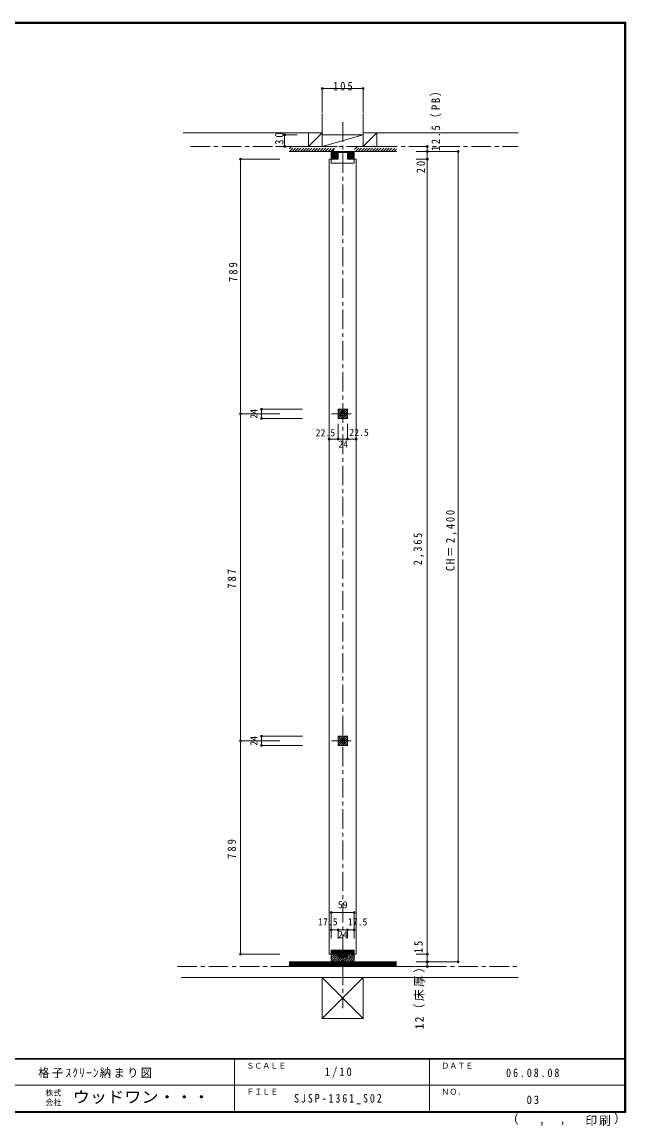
# Model space of a CAD drawing. Units: millimetres at full size, sheet at 1:10; some dimension numbers follow another scale. Extents: x -2000 to 1900, y -1436 to 1392.
# Drawn here: x 352 to 1900, y -1436 to 1392 of the extents above; entities that cross this region are included whole.
import ezdxf
from ezdxf.enums import TextEntityAlignment as Align

# ---------------------------------------------------------------- set-up
doc = ezdxf.new("R2010")
doc.units = ezdxf.units.MM
doc.header["$LTSCALE"] = 10
doc.header["$PDMODE"] = 32
doc.header["$PDSIZE"] = 5
doc.linetypes.add('CHAIN1', pattern=[8, 5, -1, 1, -1])
doc.linetypes.add('DASHED1', pattern=[1.8, 1.2, -0.6])
for name, color, linetype, lineweight in [('0-3_仕上', 7, 'Continuous', 18), ('0-4_枠', 3, 'Continuous', 18), ('0-A_文字', 7, 'Continuous', 18), ('0-B_寸法', 3, 'Continuous', 18), ('0-E', 7, 'DASHED1', 18), ('F-0_F-0ﾚｲﾔ', 6, 'Continuous', 9), ('F-1_F-1ﾚｲﾔ', 6, 'Continuous', 9)]:
    doc.layers.add(name, color=color, linetype=linetype, lineweight=lineweight)
doc.layers.add('F-A_F-Aﾚｲﾔ', color=7, linetype='Continuous')
doc.styles.add('ＭＳ ゴシック', font='')
doc.styles.get('ＭＳ ゴシック').set_extended_font_data('MS Gothic')

msp = doc.modelspace()

# ---------------------------------------------------------------- linework, layer by layer
at = {"layer": '0-3_仕上'}
for p, q in [((765.16, 1107.95), (1121.42, 1107.95)), ((1086.42, 1107.95), (1086.42, 1072.95)), ((1226.42, 1107.95), (1624.09, 1107.95)), ((1261.42, 1107.95), (1261.42, 1072.95)), ((1161.92, 1057.45), (1185.92, 1057.45)), ((1203.42, 1060.45), (1203.42, 1043.45)), ((1139.42, 1040.45), (1161.92, 1040.45)), ((1139.42, 1040.45), (1139.42, -995.38)), ((1144.42, 1040.45), (1144.42, 1030.45)), ((1185.92, 1040.45), (1208.42, 1040.45)), ((1203.42, 1040.45), (1203.42, 1030.45)), ((1208.42, 1040.45), (1208.42, -995.38))]:
    msp.add_line(p, q, dxfattribs=at)
at = {"layer": '0-4_枠', "linetype": 'DASHED1'}
for p, q in [((1143.42, 1060.45), (1151.92, 1068.95)), ((1146.95, 1060.45), (1151.92, 1065.42))]:
    msp.add_line(p, q, dxfattribs=at)
at = {"layer": '0-4_枠'}
for p, q in [((1144.42, 1060.19), (1161.15, 1043.45)), ((1144.42, 1058.77), (1159.74, 1043.45)), ((1144.42, 1057.36), (1158.32, 1043.45)), ((1144.42, 1055.94), (1156.91, 1043.45)), ((1144.42, 1054.53), (1155.5, 1043.45)), ((1144.42, 1053.12), (1154.08, 1043.45)), ((1144.42, 1051.7), (1152.67, 1043.45)), ((1144.42, 1050.29), (1151.25, 1043.45)), ((1144.42, 1048.87), (1149.84, 1043.45)), ((1144.42, 1047.46), (1148.42, 1043.45)), ((1145.57, 1060.45), (1161.92, 1044.1)), ((1146.98, 1060.45), (1161.92, 1045.52)), ((1148.39, 1060.45), (1161.92, 1046.93)), ((1149.81, 1060.45), (1161.92, 1048.34)), ((1151.22, 1060.45), (1161.92, 1049.76)), ((1152.64, 1060.45), (1161.92, 1051.17)), ((1154.05, 1060.45), (1161.92, 1052.59)), ((1155.47, 1060.45), (1161.92, 1054)), ((1156.88, 1060.45), (1161.92, 1055.41)), ((1158.29, 1060.45), (1161.92, 1056.83)), ((1159.71, 1060.45), (1161.92, 1058.24)), ((1185.92, 1060.19), (1202.65, 1043.45)), ((1185.92, 1058.77), (1201.24, 1043.45)), ((1185.92, 1057.36), (1199.82, 1043.45)), ((1185.92, 1055.94), (1198.41, 1043.45)), ((1185.92, 1054.53), (1197, 1043.45)), ((1185.92, 1053.12), (1195.58, 1043.45)), ((1185.92, 1051.7), (1194.17, 1043.45)), ((1185.92, 1050.29), (1192.75, 1043.45)), ((1185.92, 1048.87), (1191.34, 1043.45)), ((1185.92, 1047.46), (1189.92, 1043.45)), ((1187.07, 1060.45), (1203.42, 1044.1)), ((1188.48, 1060.45), (1203.42, 1045.52)), ((1189.89, 1060.45), (1203.42, 1046.93)), ((1191.31, 1060.45), (1203.42, 1048.34)), ((1192.72, 1060.45), (1203.42, 1049.76)), ((1194.14, 1060.45), (1203.42, 1051.17)), ((1195.55, 1060.45), (1203.42, 1052.59)), ((1196.97, 1060.45), (1203.42, 1054)), ((1198.38, 1060.45), (1203.42, 1055.41)), ((1199.79, 1060.45), (1203.42, 1056.83)), ((1201.21, 1060.45), (1203.42, 1058.24)), ((1144.42, 1046.04), (1147.01, 1043.45)), ((1185.92, 1046.04), (1188.51, 1043.45)), ((1144.42, -995.97), (1155.01, -985.38)), ((1144.42, -992.44), (1151.47, -985.38)), ((1144.42, -988.9), (1147.94, -985.38)), ((1148.55, -995.38), (1158.55, -985.38)), ((1152.08, -995.38), (1162.08, -985.38)), ((1155.62, -995.38), (1165.62, -985.38)), ((1159.15, -995.38), (1169.15, -985.38)), ((1162.42, -999.18), (1176.22, -985.38)), ((1162.42, -995.65), (1172.69, -985.38)), ((1162.76, -1002.38), (1179.76, -985.38)), ((1166.29, -1002.38), (1183.29, -985.38)), ((1169.83, -1002.38), (1186.83, -985.38)), ((1173.36, -1002.38), (1190.36, -985.38)), ((1176.9, -1002.38), (1193.9, -985.38)), ((1187.44, -995.38), (1197.44, -985.38)), ((1190.97, -995.38), (1200.97, -985.38)), ((1194.51, -995.38), (1203.42, -986.47)), ((1162.42, -1002.38), (1185.42, -1002.38)), ((1180.44, -1002.38), (1185.42, -997.4)), ((1198.04, -995.38), (1203.42, -990)), ((1201.58, -995.38), (1203.42, -993.54)), ((1203.11, -995.38), (1203.42, -995.07))]:
    msp.add_line(p, q, dxfattribs=at)
at = {"layer": '0-4_枠', "color": 7}
for p, q in [((1161.92, 1060.45), (1161.92, 1040.45)), ((1185.92, 1060.45), (1185.92, 1040.45)), ((1144.42, 1030.45), (1203.42, 1030.45)), ((1185.92, 1043.45), (1203.42, 1043.45)), ((1144.42, -985.38), (1144.42, -1015.38)), ((1139.42, -995.38), (1162.42, -995.38)), ((1161.92, -995.38), (1161.92, -1003.38)), ((1161.92, -1003.38), (1185.92, -1003.38)), ((1162.42, -995.38), (1162.42, -1002.38)), ((1185.42, -995.38), (1185.42, -1002.38)), ((1185.42, -995.38), (1208.42, -995.38)), ((1185.92, -995.38), (1185.92, -1003.38))]:
    msp.add_line(p, q, dxfattribs=at)
for points in [[(1144.42, 1060.45), (1144.42, 1043.45), (1161.92, 1043.45)], [(1144.42, -985.38), (1203.42, -985.38), (1203.42, -1015.38)]]:
    msp.add_lwpolyline(points, dxfattribs=at)
at = {"layer": '0-A_文字'}
for p, q in [((1121.42, 1221.23), (1226.42, 1221.23)), ((1121.42, 1221.23), (1121.42, 1158.74)), ((1226.42, 1221.23), (1226.42, 1158.74)), ((1025.04, 1072.95), (1025.04, 1102.95)), ((1025.04, 1102.95), (1057.36, 1102.95)), ((1086.42, 1072.95), (1121.42, 1107.95)), ((1121.42, 1102.95), (1121.42, 1072.95)), ((1226.42, 1102.95), (1121.42, 1072.95)), ((1226.42, 1072.95), (1261.42, 1107.95)), ((1001.91, 1072.95), (1133.92, 1072.95)), ((1036.32, 1060.45), (1203.92, 1060.45)), ((1159.92, 1072.95), (1133.92, 1072.95)), ((1187.92, 1072.95), (1213.92, 1072.95)), ((1203.92, 1060.45), (1311.52, 1060.45)), ((1213.92, 1072.95), (1311.52, 1072.95)), ((1390.81, 1072.95), (1362.57, 1072.95)), ((1390.81, 1060.45), (1362.57, 1060.45)), ((1390.81, 1072.95), (1390.81, 1060.45)), ((1470.1, 1060.45), (1390.81, 1060.45)), ((1390.81, 1060.45), (1390.81, 1038.45)), ((1470.1, -1015.38), (1470.1, 1060.45)), ((1390.81, 1040.45), (1362.57, 1040.45)), ((1390.81, 1038.45), (1390.81, -993.38)), ((1161.92, 380.98), (1181.4, 400.46)), ((1161.92, 386.64), (1175.74, 400.46)), ((1161.92, 392.29), (1170.08, 400.46)), ((1161.92, 397.95), (1164.43, 400.46)), ((1163.05, 376.46), (1185.92, 399.32)), ((1168.71, 376.46), (1185.92, 393.67)), ((1174.37, 376.46), (1185.92, 388.01)), ((1180.02, 376.46), (1185.92, 382.35)), ((1161.92, -456.62), (1181.4, -437.14)), ((1161.92, -450.96), (1175.74, -437.14)), ((1161.92, -445.3), (1170.08, -437.14)), ((1161.92, -439.65), (1164.43, -437.14)), ((1163.05, -461.14), (1185.92, -438.27)), ((1168.71, -461.14), (1185.92, -443.93)), ((1174.37, -461.14), (1185.92, -449.59)), ((1180.02, -461.14), (1185.92, -455.24)), ((1036.32, -1015.38), (1311.52, -1015.38)), ((1200.92, -1017.38), (1036.32, -1017.38)), ((1144.42, -1010.08), (1159.11, -995.38)), ((1144.42, -1004.36), (1153.4, -995.38)), ((1144.42, -998.64), (1147.68, -995.38)), ((1144.77, -1015.38), (1161.77, -998.38)), ((1150.43, -1015.38), (1162.43, -1003.38)), ((1156.08, -1015.38), (1168.08, -1003.38)), ((1161.74, -1015.38), (1173.74, -1003.38)), ((1167.4, -1015.38), (1179.4, -1003.38)), ((1173.06, -1015.38), (1185.06, -1003.38)), ((1178.71, -1015.38), (1198.71, -995.38)), ((1184.37, -1015.38), (1203.42, -996.33)), ((1185.92, -1002.52), (1193.06, -995.38)), ((1190.03, -1015.38), (1203.42, -1001.99)), ((1195.68, -1015.38), (1203.42, -1007.64)), ((1200.92, -1017.38), (1311.52, -1017.38)), ((1201.34, -1015.38), (1203.42, -1013.3)), ((1390.81, -995.38), (1362.57, -995.38)), ((1390.81, -1015.38), (1362.57, -1015.38)), ((1390.81, -993.38), (1390.81, -1015.38)), ((1390.81, -1015.38), (1390.81, -1027.38)), ((1470.1, -1015.38), (1390.81, -1015.38)), ((1200.92, -1019.38), (1036.32, -1019.38)), ((1200.92, -1021.38), (1036.32, -1021.38)), ((1200.92, -1023.38), (1036.32, -1023.38)), ((1200.92, -1025.38), (1036.32, -1025.38)), ((1036.32, -1027.38), (1311.52, -1027.38)), ((1200.92, -1019.38), (1311.52, -1019.38)), ((1200.92, -1021.38), (1311.52, -1021.38)), ((1200.92, -1023.38), (1311.52, -1023.38)), ((1200.92, -1025.38), (1311.52, -1025.38)), ((1390.81, -1027.38), (1362.57, -1027.38)), ((759.59, -1055.38), (1624.09, -1055.38)), ((1226.42, -1055.38), (1121.42, -1160.38)), ((1121.42, -1055.38), (1226.42, -1160.38)), ((1121.42, -1055.38), (1121.42, -1160.38)), ((1226.42, -1055.38), (1226.42, -1160.38)), ((1121.42, -1160.38), (1226.42, -1160.38))]:
    msp.add_line(p, q, dxfattribs=at)
at = {"layer": '0-A_文字', "color": 3, "linetype": 'CHAIN1'}
for p, q in [((1173.92, 1135.27), (1173.92, -1134.12)), ((783.73, 1072.95), (1624.09, 1072.95)), ((750.31, -1027.38), (1624.09, -1027.38))]:
    msp.add_line(p, q, dxfattribs=at)
at = {"layer": '0-A_文字', "linetype": 'DASHED1'}
for p, q in [((1036.32, 1066.73), (1042.54, 1072.95)), ((1037.12, 1060.45), (1049.62, 1072.95)), ((1044.19, 1060.45), (1056.69, 1072.95)), ((1051.26, 1060.45), (1063.76, 1072.95)), ((1058.33, 1060.45), (1070.83, 1072.95)), ((1065.4, 1060.45), (1077.9, 1072.95)), ((1072.47, 1060.45), (1084.97, 1072.95)), ((1079.54, 1060.45), (1092.04, 1072.95)), ((1086.61, 1060.45), (1099.11, 1072.95)), ((1093.68, 1060.45), (1106.18, 1072.95)), ((1100.75, 1060.45), (1113.25, 1072.95)), ((1107.83, 1060.45), (1120.33, 1072.95)), ((1114.9, 1060.45), (1127.4, 1072.95)), ((1121.97, 1060.45), (1133.92, 1072.4)), ((1129.04, 1060.45), (1141.54, 1072.95)), ((1136.66, 1060.45), (1143.92, 1067.71)), ((1203.92, 1065.17), (1211.7, 1072.95)), ((1206.82, 1060.45), (1219.32, 1072.95)), ((1213.92, 1060.48), (1226.39, 1072.95)), ((1220.96, 1060.45), (1233.46, 1072.95)), ((1228.03, 1060.45), (1240.53, 1072.95)), ((1235.11, 1060.45), (1247.61, 1072.95)), ((1242.18, 1060.45), (1254.68, 1072.95)), ((1249.25, 1060.45), (1261.75, 1072.95)), ((1256.32, 1060.45), (1268.82, 1072.95)), ((1263.39, 1060.45), (1275.89, 1072.95)), ((1270.46, 1060.45), (1282.96, 1072.95)), ((1277.53, 1060.45), (1290.03, 1072.95)), ((1284.6, 1060.45), (1297.1, 1072.95)), ((1291.67, 1060.45), (1304.17, 1072.95)), ((1298.74, 1060.45), (1311.24, 1072.95)), ((1305.82, 1060.45), (1311.52, 1066.16))]:
    msp.add_line(p, q, dxfattribs=at)
at = {"layer": '0-A_文字', "color": 3}
for p, q in [((911.56, 1040.45), (1012.56, 1040.45)), ((911.56, 1040.45), (911.56, 388.14)), ((911.56, 388.14), (1012.56, 388.14)), ((911.56, 388.14), (911.56, -449.45)), ((911.56, -449.45), (1012.56, -449.45)), ((911.56, -449.45), (911.56, -995.38)), ((911.56, -995.38), (1012.56, -995.38))]:
    msp.add_line(p, q, dxfattribs=at)
at = {"layer": '0-A_文字', "linetype": 'CHAIN1'}
for p, q in [((1145.31, 388.46), (1201.47, 388.46)), ((1145.31, -449.14), (1201.47, -449.14))]:
    msp.add_line(p, q, dxfattribs=at)
at = {"layer": '0-A_文字'}
msp.add_lwpolyline([(1121.42, 1102.95), (1226.42, 1102.95), (1226.42, 1072.95)], dxfattribs=at)
for p in [(1121.42, 1221.23), (1226.42, 1221.23), (1025.04, 1102.95), (1025.04, 1072.95), (1390.81, 1072.95), (1390.81, 1060.45), (1470.1, 1060.45), (1390.81, 1040.45), (1390.81, -995.38), (1390.81, -1015.38), (1470.1, -1015.38), (1390.81, -1027.38)]:
    msp.add_point(p, dxfattribs=at)
at = {"layer": '0-A_文字', "color": 3}
for p in [(911.56, 1040.45), (911.56, 388.14), (911.56, -449.45), (911.56, -995.38)]:
    msp.add_point(p, dxfattribs=at)
at = {"layer": '0-B_寸法'}
for p, q in [((1121.42, 1102.95), (1121.42, 1155.87)), ((1226.42, 1102.95), (1226.42, 1155.87))]:
    msp.add_line(p, q, dxfattribs=at)
at = {"layer": '0-B_寸法', "color": 4, "lineweight": 9}
for p, q in [((965.75, 400.46), (965.75, 376.46)), ((965.75, 400.46), (1070.98, 400.46)), ((965.75, 376.46), (1070.98, 376.46)), ((1139.42, 323.74), (1139.42, 362.45)), ((1161.92, 323.74), (1161.92, 362.45)), ((1185.92, 323.74), (1185.92, 362.45)), ((1208.42, 323.74), (1208.42, 362.45)), ((1139.42, 323.74), (1161.92, 323.74)), ((1161.92, 323.74), (1185.92, 323.74)), ((1185.92, 323.74), (1208.42, 323.74)), ((965.75, -437.14), (965.75, -461.14)), ((965.75, -437.14), (1070.98, -437.14)), ((965.75, -461.14), (1070.98, -461.14)), ((1144.42, -888.85), (1203.42, -888.85)), ((1144.42, -888.85), (1144.42, -933.52)), ((1203.42, -888.85), (1203.42, -933.52)), ((1144.42, -933.52), (1161.92, -933.52)), ((1144.42, -933.52), (1144.42, -955.34)), ((1161.92, -933.52), (1161.92, -955.34)), ((1161.92, -933.52), (1185.92, -933.52)), ((1185.92, -933.52), (1185.92, -955.34)), ((1185.92, -933.52), (1203.42, -933.52)), ((1203.42, -933.52), (1203.42, -955.34))]:
    msp.add_line(p, q, dxfattribs=at)
at = {"layer": '0-B_寸法'}
for points in [[(1161.92, 376.46), (1185.92, 376.46), (1185.92, 400.46), (1161.92, 400.46)], [(1161.92, -461.14), (1185.92, -461.14), (1185.92, -437.14), (1161.92, -437.14)]]:
    msp.add_lwpolyline(points, close=True, dxfattribs=at)
at = {"layer": '0-B_寸法', "color": 4}
for p in [(965.75, 400.46), (965.75, 376.46), (1139.42, 323.74), (1161.92, 323.74), (1185.92, 323.74), (1208.42, 323.74), (965.75, -437.14), (965.75, -461.14), (1144.42, -888.85), (1203.42, -888.85), (1144.42, -933.52), (1161.92, -933.52), (1185.92, -933.52), (1203.42, -933.52)]:
    msp.add_point(p, dxfattribs=at)
at = {"layer": '0-E'}
for p, q in [((1168.92, 393.46), (1178.92, 393.46)), ((1168.92, 383.46), (1168.92, 393.46)), ((1178.92, 383.46), (1168.92, 383.46)), ((1178.92, 393.46), (1178.92, 383.46)), ((1168.92, -444.14), (1178.92, -444.14)), ((1168.92, -454.14), (1168.92, -444.14)), ((1178.92, -444.14), (1178.92, -454.14)), ((1178.92, -454.14), (1168.92, -454.14))]:
    msp.add_line(p, q, dxfattribs=at)
at = {"layer": 'F-0_F-0ﾚｲﾔ'}
for p, q in [((-2000, 1391.67), (1900, 1391.67)), ((-2000, 1390), (1900, 1390)), ((-2000, 1388.33), (1900, 1388.33)), ((1896.67, 1391.67), (1896.67, -1401.67)), ((1898.33, 1391.67), (1898.33, -1401.67)), ((1900, 1391.67), (1900, -1401.67))]:
    msp.add_line(p, q, dxfattribs=at)
at = {"layer": 'F-1_F-1ﾚｲﾔ'}
for p, q in [((1900, -1263.33), (-2000, -1263.33)), ((1900, -1265), (-2000, -1265)), ((896.67, -1265), (896.67, -1398.33)), ((1396.67, -1265), (1396.67, -1398.33)), ((-50, -1331.67), (1896.67, -1331.67)), ((1900, -1398.33), (-2000, -1398.33)), ((1900, -1400), (-2000, -1400)), ((1900, -1401.67), (-2000, -1401.67))]:
    msp.add_line(p, q, dxfattribs=at)

# ---------------------------------------------------------------- texts
at = {"layer": '0-A_文字', "insert": (1148.92, 1216.23), "char_height": 21.99, "attachment_point": 7, "style": 'ＭＳ ゴシック'}
msp.add_mtext('\\T1.38;\\W0.9;105', dxfattribs=at)
at = {"layer": '0-A_文字', "char_height": 21.99, "attachment_point": 7, "rotation": 90, "style": 'ＭＳ ゴシック'}
for s, insert in [('\\T1.3;\\W0.9;12.5（PB）', (1426.4, 1061.39)), ('\\T1.36;\\W0.9;30', (1022.44, 1077.36)), ('\\T1.36;\\W0.9;20', (1385.35, 1004.44)), ('\\T1.38;\\W0.9;789', (903.99, 726.02)), ('\\T1.33;\\W0.9;CH＝2,400', (1466.21, -14.59)), ('\\T1.38;\\W0.85;2,365', (1382.74, 0.58)), ('\\T1.38;\\W0.9;787', (900.65, -59.63)), ('\\T1.38;\\W0.9;789', (900.65, -751.67)), ('\\T1.36;\\W0.9;15', (1379.28, -993.17)), ('\\T1.21;12（床厚）', (1384.2, -1188.47))]:
    msp.add_mtext(s, dxfattribs=dict(at, insert=insert))
at = {"layer": '0-B_寸法', "color": 7, "style": 'ＭＳ ゴシック'}
for p in [(960.75, 375.96), (960.75, -461.64)]:
    msp.add_text('24', height=18.33, rotation=90, dxfattribs=at).set_placement(p, align=Align.BOTTOM_LEFT)
for s, p in [('22.5', (1104.58, 325.21)), ('22.5', (1190.86, 326.18)), ('24', (1162.9, 296.29)), ('59', (1161.42, -883.85)), ('17.5', (1110.81, -927.65)), ('17.5', (1187.18, -927.65)), ('24', (1161.93, -960.29))]:
    msp.add_text(s, height=18.33, dxfattribs=at).set_placement(p, align=Align.BOTTOM_LEFT)
at = {"layer": 'F-A_F-Aﾚｲﾔ', "style": 'ＭＳ ゴシック'}
for s, height, p in [('ＳＣＡＬＥ', 14.66, (926.67, -1293.33)), ('ＤＡＴＥ', 14.66, (1426.67, -1293.33)), ('株式', 14.66, (411.67, -1363)), ('ＦＩＬＥ', 14.66, (926.67, -1360)), ('ＮＯ．', 14.66, (1426.67, -1360)), ('会社', 14.66, (411.67, -1387)), ('（', 21.99, (1594.68, -1436.1)), ('）', 21.99, (1869.47, -1434.71)), (',', 21.99, (1677.09, -1436.1)), (',', 21.99, (1730.07, -1435.18))]:
    msp.add_text(s, height=height, dxfattribs=at).set_placement(p, align=Align.BOTTOM_LEFT)
at = {"layer": 'F-A_F-Aﾚｲﾔ', "style": 'ＭＳ ゴシック', "width": 1.1}
msp.add_text('ウッドワン・・・', height=29.33, dxfattribs=at).set_placement((481.67, -1385), align=Align.BOTTOM_LEFT)
at = {"layer": 'F-A_F-Aﾚｲﾔ', "char_height": 21.99, "attachment_point": 7, "style": 'ＭＳ ゴシック'}
for s, insert in [('\\T1.23;\\W0.95;格子ｽｸﾘｰﾝ納まり図', (393.47, -1313.33)), ('\\T1.38;\\W0.9;1/10', (1127.92, -1313.33)), ('\\T1.39;\\W0.85;06.08.08', (1592.92, -1310.83)), ('\\T1.39;\\W0.85;SJSP-1361_S02', (1049.17, -1380)), ('\\T1.36;\\W0.9;03', (1645.42, -1380)), ('\\T1.17;印刷', (1796.05, -1435.64))]:
    msp.add_mtext(s, dxfattribs=dict(at, insert=insert))

doc.saveas('drawing.dxf')
